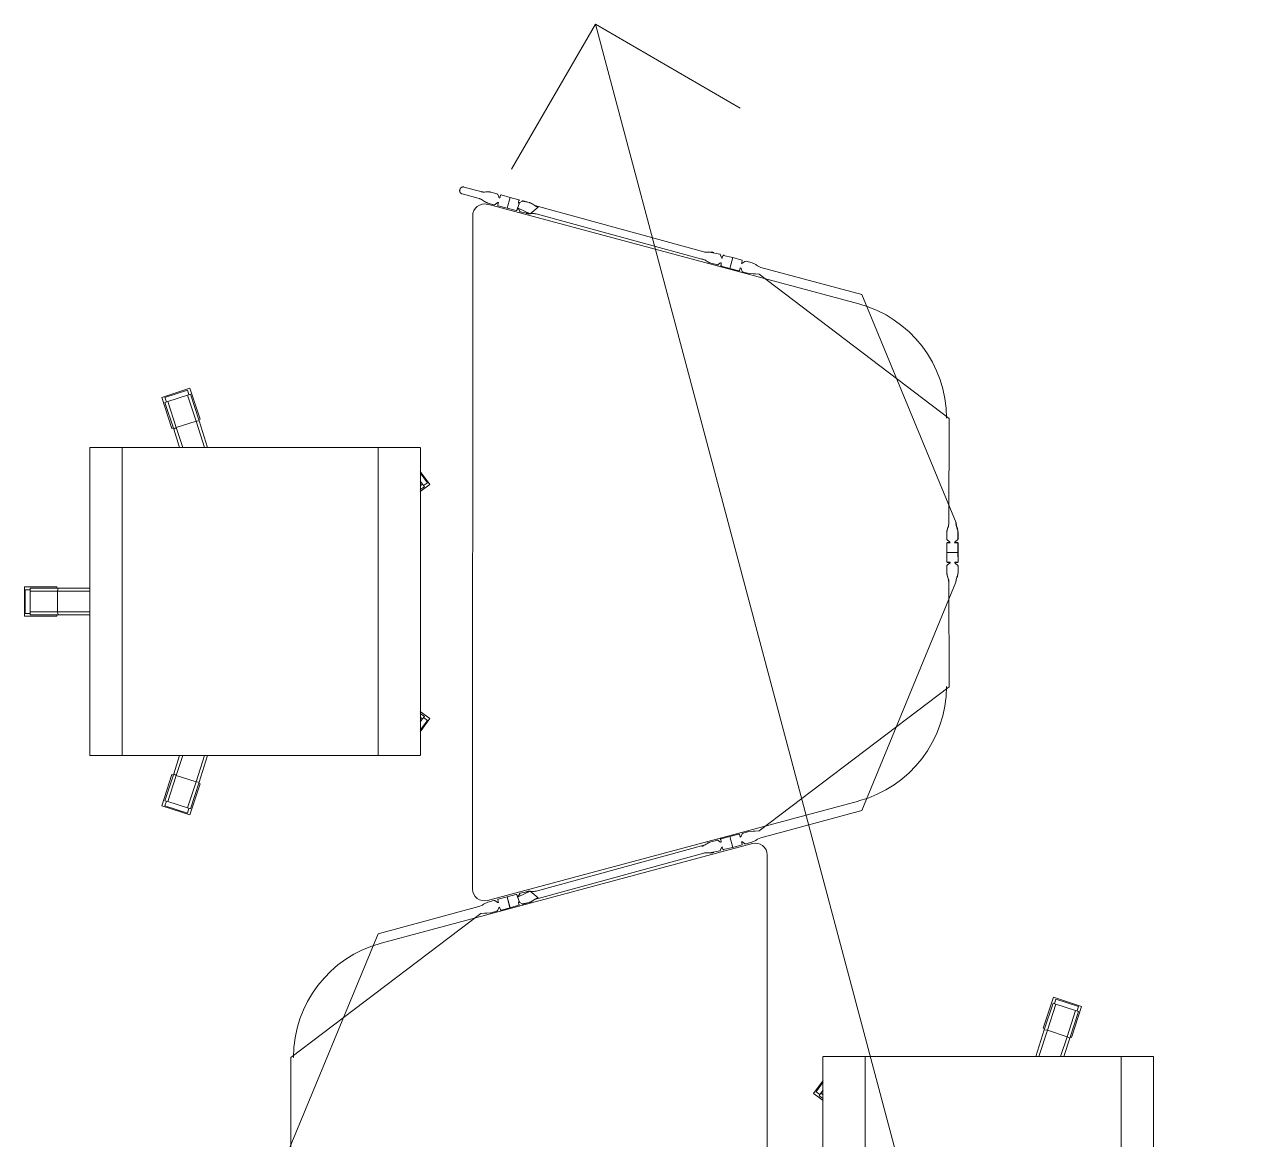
# Model space of a CAD drawing. Header units: millimetres. Extents: x 31960 to 73442, y -14102 to 21505.
# Drawn here: x 59851 to 61902, y -8579 to -6696 of the extents above; entities that cross this region are included whole.
import ezdxf

# ---------------------------------------------------------------- set-up
doc = ezdxf.new("R2010")
doc.units = ezdxf.units.MM
for name, color, linetype, lineweight in [('G-ANNO-TEXT', 231, 'Continuous', 9), ('G-IMPT', 8, 'Continuous', 9), ('I-FURN', 30, 'Continuous', 9)]:
    doc.layers.add(name, color=color, linetype=linetype, lineweight=lineweight)

# ---------------------------------------------------------------- blocks, each defined once
blk = doc.blocks.new('JX-57-Generic Chair-Task - Task without Arms-542702-Level 9 207 Kent St 1_100')
at = {"layer": 'I-FURN'}
for p, q in [((166, 389.3), (116, 389.3)), ((116, 334.3), (116, 389.3)), ((118.5, 379.7), (123.5, 379.7)), ((118.5, 379.7), (118.5, 332.1)), ((121, 379.9), (121, 387.8)), ((121, 387.8), (161, 387.8)), ((123.5, 379.7), (158.5, 379.7)), ((123.5, 333.2), (123.5, 379.7)), ((158.5, 379.7), (163.5, 379.7)), ((158.5, 379.7), (158.5, 333.2)), ((161, 387.8), (161, 379.9)), ((163.5, 379.7), (163.5, 332.1)), ((166, 389.3), (166, 334.3)), ((116, 334.3), (118.5, 334.3)), ((123.5, 333.2), (118.5, 332.1)), ((118.5, 332.1), (118.5, 278.9)), ((123.5, 278.9), (123.5, 333.2)), ((158.5, 333.2), (123.5, 333.2)), ((163.5, 332.1), (158.5, 333.2)), ((158.5, 333.2), (158.5, 278.9)), ((163.5, 334.3), (166, 334.3)), ((163.5, 332.1), (163.5, 278.9)), ((401, 278.9), (-119, 278.9)), ((-119, 271.7), (-119, 278.9)), ((-119, 224.1), (-119, 271.7)), ((401, 278.9), (401, 271.7)), ((401, 271.7), (401, 224.1)), ((-119, -182.8), (-119, 224.1)), ((401, 224.1), (-119, 224.1)), ((401, 224.1), (401, -182.8)), ((-203.6, 157.2), (-219, 109.6)), ((-216, 113.9), (-203.7, 152)), ((-207.5, 113.8), (-196.7, 147.1)), ((-203.7, 152), (-196.1, 149.5)), ((-203.6, 157.2), (-151.2, 140.2)), ((-196.7, 147.1), (-195.2, 151.8)), ((-196.7, 147.1), (-152.5, 132.7)), ((-195.2, 151.8), (-149.9, 137.1)), ((477.1, 151.8), (431.9, 137.1)), ((433.2, 140.2), (485.5, 157.2)), ((478.7, 147.1), (434.5, 132.7)), ((477.1, 151.8), (478.7, 147.1)), ((478.1, 149.5), (485.6, 152)), ((478.7, 147.1), (489.5, 113.8)), ((501, 109.6), (485.5, 157.2)), ((498, 113.9), (485.6, 152)), ((-152.5, 132.7), (-163.3, 99.4)), ((-149.9, 137.1), (-152.5, 132.7)), ((-152.5, 132.7), (-119, 121.8)), ((-152, 137.8), (-151.2, 140.2)), ((-149.9, 137.1), (-119, 127.1)), ((431.9, 137.1), (401, 127.1)), ((434.5, 132.7), (401, 121.8)), ((434.5, 132.7), (431.9, 137.1)), ((433.2, 140.2), (434, 137.8)), ((445.3, 99.4), (434.5, 132.7)), ((-166.7, 92.6), (-219, 109.6)), ((-208.4, 111.5), (-216, 113.9)), ((-209.1, 109), (-207.5, 113.8)), ((-209.1, 109), (-163.8, 94.3)), ((-207.5, 113.8), (-163.3, 99.4)), ((489.5, 113.8), (445.3, 99.4)), ((491, 109), (445.8, 94.3)), ((501, 109.6), (448.7, 92.6)), ((489.5, 113.8), (491, 109)), ((498, 113.9), (490.4, 111.5)), ((-166.7, 92.6), (-165.9, 95)), ((-163.3, 99.4), (-163.8, 94.3)), ((-163.8, 94.3), (-119, 79.8)), ((-163.3, 99.4), (-119, 85)), ((445.3, 99.4), (401, 85)), ((445.8, 94.3), (401, 79.8)), ((445.8, 94.3), (445.3, 99.4)), ((447.9, 95), (448.7, 92.6)), ((-119, -208), (-119, -182.8)), ((401, -182.8), (401, -208)), ((-119, -239.5), (-119, -208)), ((401, -208), (-119, -208)), ((401, -208), (401, -239.5)), ((-119, -279.3), (-119, -239.5)), ((401, -239.5), (401, -279.3)), ((-119, -279.4), (401, -279.4)), ((-78.7, -279.3), (-56.5, -295.4)), ((-59.7, -291.2), (-76.1, -279.3)), ((-56.9, -283.2), (-62.3, -279.2)), ((-55, -284.8), (-59.7, -291.2)), ((-54, -279.2), (-56.9, -283.2)), ((-52.9, -286.1), (-56.9, -283.2)), ((-44.8, -279.2), (-56.5, -295.4)), ((-52.9, -286.1), (-47.8, -279.2)), ((338.5, -295.4), (326.8, -279.3)), ((334.8, -286.1), (329.9, -279.3)), ((338.9, -283.2), (334.8, -286.1)), ((336.1, -279.3), (338.9, -283.2)), ((341.6, -291.2), (336.9, -284.8)), ((338.5, -295.4), (360.6, -279.3)), ((344.2, -279.3), (338.9, -283.2)), ((341.6, -291.2), (358.1, -279.3))]:
    blk.add_line(p, q, dxfattribs=at)
blk = doc.blocks.new('JX-57-Generic Chair-Task - Task without Arms-3760541-Level 9 207 Kent St 1_100')
at = {"layer": 'I-FURN'}
for p, q in [((-56.5, 295.4), (-78.7, 279.3)), ((-76.1, 279.3), (-59.7, 291.2)), ((-59.7, 291.2), (-55, 284.8)), ((-56.5, 295.4), (-44.8, 279.2)), ((326.8, 279.3), (338.5, 295.4)), ((336.9, 284.8), (341.6, 291.2)), ((360.6, 279.3), (338.5, 295.4)), ((358.1, 279.3), (341.6, 291.2)), ((401, 279.4), (-119, 279.4)), ((-119, 239.5), (-119, 279.3)), ((-62.3, 279.2), (-56.9, 283.2)), ((-56.9, 283.2), (-52.9, 286.1)), ((-56.9, 283.2), (-54, 279.2)), ((-47.8, 279.2), (-52.9, 286.1)), ((329.9, 279.3), (334.8, 286.1)), ((334.8, 286.1), (338.9, 283.2)), ((338.9, 283.2), (336.1, 279.3)), ((338.9, 283.2), (344.2, 279.3)), ((401, 279.3), (401, 239.5)), ((-119, 208), (-119, 239.5)), ((401, 239.5), (401, 208)), ((-119, 182.8), (-119, 208)), ((-119, 208), (401, 208)), ((401, 208), (401, 182.8)), ((-119, -224.1), (-119, 182.8)), ((401, 182.8), (401, -224.1)), ((-119, -79.8), (-163.8, -94.3)), ((401, -79.8), (445.8, -94.3)), ((-219, -109.6), (-166.7, -92.6)), ((-163.8, -94.3), (-209.1, -109)), ((-163.3, -99.4), (-207.5, -113.8)), ((-165.9, -95), (-166.7, -92.6)), ((-163.8, -94.3), (-163.3, -99.4)), ((-119, -85), (-163.3, -99.4)), ((-163.3, -99.4), (-152.5, -132.7)), ((401, -85), (445.3, -99.4)), ((434.5, -132.7), (445.3, -99.4)), ((445.3, -99.4), (445.8, -94.3)), ((445.3, -99.4), (489.5, -113.8)), ((445.8, -94.3), (491, -109)), ((448.7, -92.6), (447.9, -95)), ((448.7, -92.6), (501, -109.6)), ((-219, -109.6), (-203.6, -157.2)), ((-216, -113.9), (-208.4, -111.5)), ((-203.7, -152), (-216, -113.9)), ((-207.5, -113.8), (-209.1, -109)), ((-196.7, -147.1), (-207.5, -113.8)), ((-119, -121.8), (-152.5, -132.7)), ((401, -121.8), (434.5, -132.7)), ((489.5, -113.8), (478.7, -147.1)), ((485.5, -157.2), (501, -109.6)), ((485.6, -152), (498, -113.9)), ((491, -109), (489.5, -113.8)), ((490.4, -111.5), (498, -113.9)), ((-151.2, -140.2), (-203.6, -157.2)), ((-152.5, -132.7), (-196.7, -147.1)), ((-149.9, -137.1), (-195.2, -151.8)), ((-152.5, -132.7), (-149.9, -137.1)), ((-151.2, -140.2), (-152, -137.8)), ((-119, -127.1), (-149.9, -137.1)), ((401, -127.1), (431.9, -137.1)), ((431.9, -137.1), (434.5, -132.7)), ((431.9, -137.1), (477.1, -151.8)), ((434, -137.8), (433.2, -140.2)), ((485.5, -157.2), (433.2, -140.2)), ((434.5, -132.7), (478.7, -147.1)), ((-196.1, -149.5), (-203.7, -152)), ((-195.2, -151.8), (-196.7, -147.1)), ((478.7, -147.1), (477.1, -151.8)), ((485.6, -152), (478.1, -149.5)), ((-119, -271.7), (-119, -224.1)), ((-119, -224.1), (401, -224.1)), ((401, -224.1), (401, -271.7)), ((-119, -278.9), (-119, -271.7)), ((-119, -278.9), (401, -278.9)), ((118.5, -278.9), (118.5, -332.1)), ((123.5, -333.2), (123.5, -278.9)), ((158.5, -278.9), (158.5, -333.2)), ((163.5, -278.9), (163.5, -332.1)), ((401, -271.7), (401, -278.9)), ((118.5, -334.3), (116, -334.3)), ((116, -389.3), (116, -334.3)), ((118.5, -332.1), (123.5, -333.2)), ((118.5, -332.1), (118.5, -379.7)), ((123.5, -333.2), (158.5, -333.2)), ((123.5, -379.7), (123.5, -333.2)), ((158.5, -333.2), (163.5, -332.1)), ((158.5, -333.2), (158.5, -379.7)), ((163.5, -332.1), (163.5, -379.7)), ((166, -334.3), (163.5, -334.3)), ((166, -334.3), (166, -389.3)), ((116, -389.3), (166, -389.3)), ((123.5, -379.7), (118.5, -379.7)), ((121, -387.8), (121, -379.9)), ((161, -387.8), (121, -387.8)), ((158.5, -379.7), (123.5, -379.7)), ((163.5, -379.7), (158.5, -379.7)), ((161, -379.9), (161, -387.8))]:
    blk.add_line(p, q, dxfattribs=at)
blk = doc.blocks.new('Furniture 7 - workbay option 2_dwg_D2_WORKBAYS_WALL_ANGLE_105_DEGREES-1916701-Level 9 207 Kent St 1_100')
at = {"layer": 'I-FURN'}
for p, q in [((-0.0003788, 0.0004701), (-0.0003783, 0.0004713)), ((-0.0003705, 0.0004713), (-0.00037, 0.0004701))]:
    blk.add_line(p, q, dxfattribs=at)
at = {"layer": 'I-FURN', "flags": 128}
for points in [[(-0.0003839, 0.0004723), (-0.0003839, 0.0004879), (-0.0003649, 0.0004879), (-0.0003649, 0.0004723), (-0.0003659, 0.0004713), (-0.0003705, 0.0004713)], [(-0.0003783, 0.0004713), (-0.0003829, 0.0004713), (-0.0003839, 0.0004723)], [(-0.00037, 0.0004701), (-0.0003697, 0.0004699), (-0.0003691, 0.0004694), (-0.0003656, 0.0004665), (-0.0003649, 0.000465), (-0.0003649, 0.0004545), (-0.0003661, 0.0004476), (-0.0003667, 0.0004459), (-0.0003674, 0.0004441), (-0.0003684, 0.0004378), (-0.0003684, 0.0002615), (-0.0000468, 0.0000188), (-0.0000405, 0.0000181), (-0.0000385, 0.0000183), (-0.0000368, 0.0000184), (-0.0000298, 0.0000178), (-0.0000197, 0.0000151), (-0.0000184, 0.000014), (-0.0000166, 0.0000099), (-0.0000162, 0.0000091), (-0.0000161, 0.0000088), (-0.0000161, 0.0000088), (-0.000015, 0.0000081), (-0.000015, 0.0000081), (-0.0000138, 0.0000125), (-0.0000134, 0.0000131), (-0.0000126, 0.0000132), (0.0000025, 0.0000092), (-0.0000025, -0.0000092), (-0.0000175, -0.0000051), (-0.0000181, -0.0000047), (-0.0000182, -0.0000039), (-0.000017, 0.0000005), (-0.0000183, 0.0000004), (-0.0000186, 0.0000002), (-0.0000193, -0.0000003), (-0.0000229, -0.0000029), (-0.0000246, -0.0000032), (-0.0000348, -0.0000005), (-0.0000411, 0.0000024), (-0.0000425, 0.0000034), (-0.0000441, 0.0000046), (-0.0000499, 0.0000072), (-0.0002203, 0.0000528), (-0.0003804, 0.0004378), (-0.0003814, 0.0004441), (-0.0003821, 0.0004459), (-0.0003827, 0.0004476), (-0.0003839, 0.0004545), (-0.0003839, 0.000465), (-0.0003831, 0.0004665), (-0.0003797, 0.0004694), (-0.000379, 0.0004699), (-0.0003788, 0.0004701)]]:
    blk.add_lwpolyline(points, dxfattribs=at)
blk = doc.blocks.new('Furniture 7 - workbay option 2_dwg_D2_WORKBAYS_WALL_ANGLE_105_DEGREES-1916702-Level 9 207 Kent St 1_100')
at = {"layer": 'I-FURN'}
for p, q in [((-0.0003788, 0.0004701), (-0.0003783, 0.0004713)), ((-0.0003705, 0.0004713), (-0.00037, 0.0004701))]:
    blk.add_line(p, q, dxfattribs=at)
at = {"layer": 'I-FURN', "flags": 128}
for points in [[(-0.0003839, 0.0004723), (-0.0003839, 0.0004879), (-0.0003649, 0.0004879), (-0.0003649, 0.0004723), (-0.0003659, 0.0004713), (-0.0003705, 0.0004713)], [(-0.0003783, 0.0004713), (-0.0003829, 0.0004713), (-0.0003839, 0.0004723)], [(-0.00037, 0.0004701), (-0.0003697, 0.0004699), (-0.0003691, 0.0004694), (-0.0003656, 0.0004665), (-0.0003649, 0.000465), (-0.0003649, 0.0004545), (-0.0003661, 0.0004476), (-0.0003667, 0.0004459), (-0.0003674, 0.0004441), (-0.0003684, 0.0004378), (-0.0003684, 0.0002615), (-0.0000468, 0.0000188), (-0.0000405, 0.0000181), (-0.0000385, 0.0000183), (-0.0000368, 0.0000184), (-0.0000298, 0.0000178), (-0.0000197, 0.0000151), (-0.0000184, 0.000014), (-0.0000166, 0.0000099), (-0.0000162, 0.0000091), (-0.0000161, 0.0000088), (-0.0000161, 0.0000088), (-0.000015, 0.0000081), (-0.000015, 0.0000081), (-0.0000138, 0.0000125), (-0.0000134, 0.0000131), (-0.0000126, 0.0000132), (0.0000025, 0.0000092), (-0.0000025, -0.0000092), (-0.0000175, -0.0000051), (-0.0000181, -0.0000047), (-0.0000182, -0.0000039), (-0.000017, 0.0000005), (-0.0000183, 0.0000004), (-0.0000186, 0.0000002), (-0.0000193, -0.0000003), (-0.0000229, -0.0000029), (-0.0000246, -0.0000032), (-0.0000348, -0.0000005), (-0.0000411, 0.0000024), (-0.0000425, 0.0000034), (-0.0000441, 0.0000046), (-0.0000499, 0.0000072), (-0.0002203, 0.0000528), (-0.0003804, 0.0004378), (-0.0003814, 0.0004441), (-0.0003821, 0.0004459), (-0.0003827, 0.0004476), (-0.0003839, 0.0004545), (-0.0003839, 0.000465), (-0.0003831, 0.0004665), (-0.0003797, 0.0004694), (-0.000379, 0.0004699), (-0.0003788, 0.0004701)]]:
    blk.add_lwpolyline(points, dxfattribs=at)
blk = doc.blocks.new('Furniture 7 - workbay option 2_dwg_39 cm gerades element-1916700-Level 9 207 Kent St 1_100')
at = {"layer": 'I-FURN', "flags": 128}
for points in [[(0.0134, -0.0124), (-0.0019, -0.0093), (0.0019, 0.0093), (0.0172, 0.0062), (0.017, 0.0005), (0.0186, 0.001), (0.0192, 0.0015), (0.0227, 0.0044), (0.0346, 0.0027), (0.0426, -0.0008), (0.0443, -0.0018), (0.3342, -0.0614), (0.3425, -0.0614), (0.3442, -0.0611), (0.3615, -0.0634), (0.3649, -0.0684), (0.3653, -0.0691), (0.3655, -0.0694), (0.3675, -0.0656), (0.3839, -0.0679), (0.3802, -0.0865), (0.3649, -0.0834), (0.365, -0.0778), (0.3635, -0.0782), (0.3628, -0.0787), (0.3594, -0.0816), (0.3474, -0.0799), (0.3394, -0.0764), (0.3378, -0.0754), (0.0479, -0.0158), (0.0396, -0.0158), (0.0378, -0.0161), (0.0206, -0.0138), (0.0171, -0.0089), (0.0167, -0.0081), (0.0166, -0.0078), (0.0146, -0.0116), (0.0186, 0.001), (0.0192, 0.0015), (0.0227, 0.0044), (0.0227, 0.0044), (0.0227, 0.0044), (0.0228, 0.0044), (0.0228, 0.0044), (0.0228, 0.0045), (0.0228, 0.0045), (0.0228, 0.0045), (0.0229, 0.0045), (0.0229, 0.0045), (0.0229, 0.0045), (0.0229, 0.0045), (0.023, 0.0046), (0.023, 0.0046), (0.023, 0.0046), (0.023, 0.0046), (0.0231, 0.0046), (0.0231, 0.0046), (0.0231, 0.0046), (0.0231, 0.0046), (0.0232, 0.0047), (0.0232, 0.0047), (0.0232, 0.0047), (0.0232, 0.0047), (0.0233, 0.0047), (0.0233, 0.0047), (0.0233, 0.0047), (0.0233, 0.0047), (0.0234, 0.0047), (0.0234, 0.0047), (0.0234, 0.0047), (0.0235, 0.0047), (0.0235, 0.0048), (0.0235, 0.0048), (0.0235, 0.0048), (0.0236, 0.0048), (0.0236, 0.0048), (0.0236, 0.0048), (0.0236, 0.0048), (0.0237, 0.0048), (0.0237, 0.0048), (0.0237, 0.0048), (0.0238, 0.0048), (0.0238, 0.0048), (0.0238, 0.0048), (0.0238, 0.0048), (0.0239, 0.0048), (0.0239, 0.0048), (0.0239, 0.0048), (0.0239, 0.0048), (0.024, 0.0048), (0.024, 0.0048), (0.024, 0.0048), (0.0241, 0.0048), (0.0241, 0.0048), (0.0241, 0.0048), (0.0241, 0.0048), (0.0242, 0.0048), (0.0242, 0.0048), (0.0242, 0.0048), (0.0243, 0.0048), (0.0243, 0.0048), (0.0243, 0.0048), (0.0243, 0.0048), (0.0347, 0.0027), (0.0349, 0.0026), (0.035, 0.0026), (0.0351, 0.0026), (0.0352, 0.0026), (0.0353, 0.0025), (0.0354, 0.0025), (0.0355, 0.0025), (0.0356, 0.0025), (0.0357, 0.0024), (0.0358, 0.0024), (0.0359, 0.0024), (0.036, 0.0024), (0.0361, 0.0023), (0.0362, 0.0023), (0.0363, 0.0023), (0.0364, 0.0022), (0.0365, 0.0022), (0.0366, 0.0022), (0.0367, 0.0021), (0.0369, 0.0021), (0.037, 0.0021), (0.0371, 0.002), (0.0372, 0.002), (0.0373, 0.002), (0.0374, 0.0019), (0.0375, 0.0019), (0.0376, 0.0019), (0.0377, 0.0018), (0.0378, 0.0018), (0.0379, 0.0017), (0.038, 0.0017), (0.0381, 0.0017), (0.0382, 0.0016), (0.0383, 0.0016), (0.0384, 0.0015), (0.0385, 0.0015), (0.0386, 0.0015), (0.0387, 0.0014), (0.0388, 0.0014), (0.0389, 0.0013), (0.039, 0.0013), (0.0391, 0.0012), (0.0392, 0.0012), (0.0393, 0.0011), (0.0394, 0.0011), (0.0395, 0.001), (0.0396, 0.001), (0.0397, 0.0009), (0.0398, 0.0009), (0.0399, 0.0008), (0.04, 0.0008), (0.0401, 0.0007), (0.0402, 0.0007), (0.0403, 0.0006), (0.0403, 0.0006), (0.0404, 0.0005), (0.0405, 0.0005), (0.0406, 0.0004), (0.0407, 0.0004), (0.0408, 0.0003), (0.0409, 0.0003), (0.041, 0.0002), (0.0411, 0.0002), (0.0426, -0.0008), (0.0443, -0.0018), (0.0444, -0.0018), (0.0445, -0.0019), (0.0446, -0.0019), (0.0447, -0.002), (0.0447, -0.002), (0.0448, -0.0021), (0.0449, -0.0021), (0.045, -0.0022), (0.0451, -0.0022), (0.0452, -0.0023), (0.0453, -0.0023), (0.0454, -0.0024), (0.0455, -0.0024), (0.0455, -0.0024), (0.0456, -0.0025), (0.0457, -0.0025), (0.0458, -0.0026), (0.0459, -0.0026), (0.046, -0.0027), (0.0461, -0.0027), (0.0462, -0.0027), (0.0464, -0.0028), (0.0465, -0.0029), (0.0465, -0.0029), (0.0466, -0.0029), (0.0467, -0.003), (0.0468, -0.003), (0.0469, -0.003), (0.047, -0.0031), (0.0471, -0.0031), (0.0472, -0.0032), (0.0473, -0.0032), (0.0474, -0.0032), (0.0475, -0.0033), (0.0476, -0.0033), (0.0477, -0.0033), (0.0478, -0.0034), (0.0478, -0.0034), (0.0479, -0.0034), (0.048, -0.0035), (0.0481, -0.0035), (0.0482, -0.0035), (0.0483, -0.0035), (0.0484, -0.0036), (0.0485, -0.0036), (0.0486, -0.0036), (0.0487, -0.0037), (0.0488, -0.0037), (0.0489, -0.0037), (0.049, -0.0037), (0.0491, -0.0038), (0.0492, -0.0038), (0.0493, -0.0038), (0.0494, -0.0038), (0.0495, -0.0039), (0.0496, -0.0039), (0.0497, -0.0039), (0.0498, -0.0039), (0.0499, -0.004), (0.05, -0.004), (0.0501, -0.004), (0.0502, -0.004), (0.0502, -0.004), (0.0378, -0.0161), (0.0167, -0.0081), (0.0166, -0.0078)], [(0.3405, -0.0617), (0.3425, -0.0614), (0.3442, -0.0611), (0.3615, -0.0634), (0.3649, -0.0684), (0.3653, -0.0691), (0.3655, -0.0694), (0.3675, -0.0656), (0.3839, -0.0679), (0.3802, -0.0865), (0.3649, -0.0834), (0.365, -0.0778), (0.3635, -0.0782), (0.3628, -0.0787), (0.3594, -0.0816), (0.3474, -0.0799), (0.3394, -0.0764), (0.3378, -0.0754)]]:
    blk.add_lwpolyline(points, dxfattribs=at)
at = {"layer": 'I-FURN'}
for centre, radius, start, end in [((0.0173, 0.0025), 0.00202, 261.5023, 299.1673), ((0.017, 0.0052), 0.000999, 348.5742, 78.5742), ((0.0239, 0.0028), 0.00201, 78.6593, 129.4891), ((0.0136, -0.0114), 0.000999, 258.5742, 348.5742), ((0.015, -0.0091), 0.00202, 38.1073, 75.6461), ((0.021, -0.0119), 0.00201, 207.6593, 258.4891), ((0.0348, 0.0037), 0.02, 258.5742, 278.5742), ((0.0439, -0.0355), 0.0201, 78.7133, 96.8618), ((0.3381, -0.0417), 0.0201, 258.7133, 276.8618), ((0.3472, -0.0809), 0.02, 78.5742, 98.5742), ((0.3278, -0.0929), 0.0201, 60.2866, 78.4351), ((0.3514, -0.0603), 0.02, 238.5742, 258.5742), ((0.3581, -0.08), 0.00201, 258.6593, 309.4891), ((0.3611, -0.0653), 0.00201, 27.6593, 78.4891), ((0.3647, -0.0798), 0.00202, 81.5023, 119.1673), ((0.3671, -0.0681), 0.00202, 218.1073, 255.6461), ((0.3685, -0.0658), 0.000999, 78.5742, 168.5742), ((0.3651, -0.0825), 0.000999, 168.5742, 258.5742)]:
    blk.add_arc(centre, radius, start, end, dxfattribs=at)
blk = doc.blocks.new('Furniture 7 - workbay option 2_dwg_39 cm gerades element-1916699-Level 9 207 Kent St 1_100')
at = {"layer": 'I-FURN', "flags": 128}
for points in [[(0.0134, -0.0124), (-0.0019, -0.0093), (0.0019, 0.0093), (0.0172, 0.0062), (0.017, 0.0005), (0.0186, 0.001), (0.0192, 0.0015), (0.0227, 0.0044), (0.0346, 0.0027), (0.0426, -0.0008), (0.0443, -0.0018), (0.3342, -0.0614), (0.3425, -0.0614), (0.3442, -0.0611), (0.3615, -0.0634), (0.3649, -0.0684), (0.3653, -0.0691), (0.3655, -0.0694), (0.3675, -0.0656), (0.3839, -0.0679), (0.3802, -0.0865), (0.3649, -0.0834), (0.365, -0.0778), (0.3635, -0.0782), (0.3628, -0.0787), (0.3594, -0.0816), (0.3474, -0.0799), (0.3394, -0.0764), (0.3378, -0.0754), (0.0479, -0.0158), (0.0396, -0.0158), (0.0378, -0.0161), (0.0206, -0.0138), (0.0171, -0.0089), (0.0167, -0.0081), (0.0166, -0.0078), (0.0146, -0.0116), (0.0186, 0.001), (0.0192, 0.0015), (0.0227, 0.0044), (0.0227, 0.0044), (0.0227, 0.0044), (0.0228, 0.0044), (0.0228, 0.0044), (0.0228, 0.0045), (0.0228, 0.0045), (0.0228, 0.0045), (0.0229, 0.0045), (0.0229, 0.0045), (0.0229, 0.0045), (0.0229, 0.0045), (0.023, 0.0046), (0.023, 0.0046), (0.023, 0.0046), (0.023, 0.0046), (0.0231, 0.0046), (0.0231, 0.0046), (0.0231, 0.0046), (0.0231, 0.0046), (0.0232, 0.0047), (0.0232, 0.0047), (0.0232, 0.0047), (0.0232, 0.0047), (0.0233, 0.0047), (0.0233, 0.0047), (0.0233, 0.0047), (0.0233, 0.0047), (0.0234, 0.0047), (0.0234, 0.0047), (0.0234, 0.0047), (0.0235, 0.0047), (0.0235, 0.0048), (0.0235, 0.0048), (0.0235, 0.0048), (0.0236, 0.0048), (0.0236, 0.0048), (0.0236, 0.0048), (0.0236, 0.0048), (0.0237, 0.0048), (0.0237, 0.0048), (0.0237, 0.0048), (0.0238, 0.0048), (0.0238, 0.0048), (0.0238, 0.0048), (0.0238, 0.0048), (0.0239, 0.0048), (0.0239, 0.0048), (0.0239, 0.0048), (0.0239, 0.0048), (0.024, 0.0048), (0.024, 0.0048), (0.024, 0.0048), (0.0241, 0.0048), (0.0241, 0.0048), (0.0241, 0.0048), (0.0241, 0.0048), (0.0242, 0.0048), (0.0242, 0.0048), (0.0242, 0.0048), (0.0243, 0.0048), (0.0243, 0.0048), (0.0243, 0.0048), (0.0243, 0.0048), (0.0347, 0.0027), (0.0349, 0.0026), (0.035, 0.0026), (0.0351, 0.0026), (0.0352, 0.0026), (0.0353, 0.0025), (0.0354, 0.0025), (0.0355, 0.0025), (0.0356, 0.0025), (0.0357, 0.0024), (0.0358, 0.0024), (0.0359, 0.0024), (0.036, 0.0024), (0.0361, 0.0023), (0.0362, 0.0023), (0.0363, 0.0023), (0.0364, 0.0022), (0.0365, 0.0022), (0.0366, 0.0022), (0.0367, 0.0021), (0.0369, 0.0021), (0.037, 0.0021), (0.0371, 0.002), (0.0372, 0.002), (0.0373, 0.002), (0.0374, 0.0019), (0.0375, 0.0019), (0.0376, 0.0019), (0.0377, 0.0018), (0.0378, 0.0018), (0.0379, 0.0017), (0.038, 0.0017), (0.0381, 0.0017), (0.0382, 0.0016), (0.0383, 0.0016), (0.0384, 0.0015), (0.0385, 0.0015), (0.0386, 0.0015), (0.0387, 0.0014), (0.0388, 0.0014), (0.0389, 0.0013), (0.039, 0.0013), (0.0391, 0.0012), (0.0392, 0.0012), (0.0393, 0.0011), (0.0394, 0.0011), (0.0395, 0.001), (0.0396, 0.001), (0.0397, 0.0009), (0.0398, 0.0009), (0.0399, 0.0008), (0.04, 0.0008), (0.0401, 0.0007), (0.0402, 0.0007), (0.0403, 0.0006), (0.0403, 0.0006), (0.0404, 0.0005), (0.0405, 0.0005), (0.0406, 0.0004), (0.0407, 0.0004), (0.0408, 0.0003), (0.0409, 0.0003), (0.041, 0.0002), (0.0411, 0.0002), (0.0426, -0.0008), (0.0443, -0.0018), (0.0444, -0.0018), (0.0445, -0.0019), (0.0446, -0.0019), (0.0447, -0.002), (0.0447, -0.002), (0.0448, -0.0021), (0.0449, -0.0021), (0.045, -0.0022), (0.0451, -0.0022), (0.0452, -0.0023), (0.0453, -0.0023), (0.0454, -0.0024), (0.0455, -0.0024), (0.0455, -0.0024), (0.0456, -0.0025), (0.0457, -0.0025), (0.0458, -0.0026), (0.0459, -0.0026), (0.046, -0.0027), (0.0461, -0.0027), (0.0462, -0.0027), (0.0464, -0.0028), (0.0465, -0.0029), (0.0465, -0.0029), (0.0466, -0.0029), (0.0467, -0.003), (0.0468, -0.003), (0.0469, -0.003), (0.047, -0.0031), (0.0471, -0.0031), (0.0472, -0.0032), (0.0473, -0.0032), (0.0474, -0.0032), (0.0475, -0.0033), (0.0476, -0.0033), (0.0477, -0.0033), (0.0478, -0.0034), (0.0478, -0.0034), (0.0479, -0.0034), (0.048, -0.0035), (0.0481, -0.0035), (0.0482, -0.0035), (0.0483, -0.0035), (0.0484, -0.0036), (0.0485, -0.0036), (0.0486, -0.0036), (0.0487, -0.0037), (0.0488, -0.0037), (0.0489, -0.0037), (0.049, -0.0037), (0.0491, -0.0038), (0.0492, -0.0038), (0.0493, -0.0038), (0.0494, -0.0038), (0.0495, -0.0039), (0.0496, -0.0039), (0.0497, -0.0039), (0.0498, -0.0039), (0.0499, -0.004), (0.05, -0.004), (0.0501, -0.004), (0.0502, -0.004), (0.0502, -0.004), (0.0378, -0.0161), (0.0167, -0.0081), (0.0166, -0.0078)], [(0.3405, -0.0617), (0.3425, -0.0614), (0.3442, -0.0611), (0.3615, -0.0634), (0.3649, -0.0684), (0.3653, -0.0691), (0.3655, -0.0694), (0.3675, -0.0656), (0.3839, -0.0679), (0.3802, -0.0865), (0.3649, -0.0834), (0.365, -0.0778), (0.3635, -0.0782), (0.3628, -0.0787), (0.3594, -0.0816), (0.3474, -0.0799), (0.3394, -0.0764), (0.3378, -0.0754)]]:
    blk.add_lwpolyline(points, dxfattribs=at)
at = {"layer": 'I-FURN'}
for centre, radius, start, end in [((0.0173, 0.0025), 0.00202, 261.5023, 299.1673), ((0.017, 0.0052), 0.000999, 348.5742, 78.5742), ((0.0239, 0.0028), 0.00201, 78.6593, 129.4891), ((0.0136, -0.0114), 0.000999, 258.5742, 348.5742), ((0.015, -0.0091), 0.00202, 38.1073, 75.6461), ((0.021, -0.0119), 0.00201, 207.6593, 258.4891), ((0.0348, 0.0037), 0.02, 258.5742, 278.5742), ((0.0439, -0.0355), 0.0201, 78.7133, 96.8618), ((0.3381, -0.0417), 0.0201, 258.7133, 276.8618), ((0.3472, -0.0809), 0.02, 78.5742, 98.5742), ((0.3278, -0.0929), 0.0201, 60.2866, 78.4351), ((0.3514, -0.0603), 0.02, 238.5742, 258.5742), ((0.3581, -0.08), 0.00201, 258.6593, 309.4891), ((0.3611, -0.0653), 0.00201, 27.6593, 78.4891), ((0.3647, -0.0798), 0.00202, 81.5023, 119.1673), ((0.3671, -0.0681), 0.00202, 218.1073, 255.6461), ((0.3685, -0.0658), 0.000999, 78.5742, 168.5742), ((0.3651, -0.0825), 0.000999, 168.5742, 258.5742)]:
    blk.add_arc(centre, radius, start, end, dxfattribs=at)
blk = doc.blocks.new('Furniture 7 - workbay option 2_dwg-1916698-Level 9 207 Kent St 1_100')
at = {"layer": 'G-IMPT', "lineweight": 18}
for p, q in [((38683.6, -669.5), (38851.5, -1296.1)), ((39911, -823.9), (38774.7, -823.8)), ((39762.5, -1475.7), (39930.4, -849.1)), ((38833.3, -1321.3), (37696.1, -1321.3)), ((39309.4, -1624.4), (39319.9, -1624.4)), ((39326.2, -1630), (39326.2, -1625.4)), ((39326.2, -1642.4), (39326.2, -1637.8))]:
    blk.add_line(p, q, dxfattribs=at)
at = {"layer": 'G-IMPT', "lineweight": 18, "flags": 128}
for points in [[(38755.4, -849), (38806.1, -1038.1), (38923.3, -1475.6)], [(39324.3, -1639.2), (39324.8, -1638.5), (39325, -1638.3), (39324.8, -1638.5), (39324.3, -1639.2), (39321.5, -1642.7), (39321.4, -1642.7), (39321.4, -1642.7), (39321.4, -1642.7), (39321.4, -1642.7), (39321.4, -1642.8), (39321.4, -1642.8), (39321.3, -1642.8), (39321.3, -1642.8), (39321.3, -1642.8), (39321.3, -1642.9), (39321.3, -1642.9), (39321.2, -1642.9), (39321.2, -1642.9), (39321.2, -1642.9), (39321.2, -1642.9), (39321.2, -1643), (39321.1, -1643), (39321.1, -1643), (39321.1, -1643), (39321.1, -1643), (39321, -1643), (39321, -1643.1), (39321, -1643.1), (39321, -1643.1), (39320.9, -1643.1), (39320.9, -1643.1), (39320.9, -1643.1), (39320.9, -1643.1), (39320.8, -1643.2), (39320.8, -1643.2), (39320.8, -1643.2), (39320.8, -1643.2), (39320.7, -1643.2), (39320.7, -1643.2), (39320.7, -1643.2), (39320.7, -1643.2), (39320.6, -1643.3), (39320.6, -1643.3), (39320.6, -1643.3), (39320.6, -1643.3), (39320.5, -1643.3), (39320.5, -1643.3), (39320.5, -1643.3), (39320.5, -1643.3), (39320.4, -1643.3), (39320.4, -1643.3), (39320.4, -1643.3), (39320.4, -1643.3), (39320.3, -1643.3), (39320.3, -1643.4), (39320.3, -1643.4), (39320.2, -1643.4), (39320.2, -1643.4), (39320.2, -1643.4), (39320.2, -1643.4), (39320.1, -1643.4), (39320.1, -1643.4), (39320.1, -1643.4), (39320.1, -1643.4), (39320, -1643.4), (39320, -1643.4), (39320, -1643.4), (39319.9, -1643.4), (39319.9, -1643.4), (39309.4, -1643.4), (39309.3, -1643.4), (39309.2, -1643.4), (39309.1, -1643.4), (39309, -1643.4), (39308.9, -1643.4), (39308.7, -1643.4), (39308.6, -1643.4), (39308.5, -1643.4), (39308.4, -1643.4), (39308.3, -1643.4), (39308.2, -1643.4), (39308.1, -1643.4), (39308, -1643.3), (39307.9, -1643.3), (39307.8, -1643.3), (39307.7, -1643.3), (39307.5, -1643.3), (39307.4, -1643.3), (39307.3, -1643.3), (39307.2, -1643.3), (39307.1, -1643.3), (39307, -1643.2), (39306.9, -1643.2), (39306.8, -1643.2), (39306.7, -1643.2), (39306.6, -1643.2), (39306.5, -1643.2), (39306.4, -1643.2), (39306.3, -1643.1), (39306.1, -1643.1), (39306, -1643.1), (39305.9, -1643.1), (39305.8, -1643.1), (39305.7, -1643.1), (39305.6, -1643), (39305.5, -1643), (39305.4, -1643), (39305.3, -1643), (39305.2, -1642.9), (39305.1, -1642.9), (39305, -1642.9), (39304.9, -1642.9), (39304.8, -1642.8), (39304.6, -1642.8), (39304.5, -1642.8), (39304.4, -1642.8), (39304.3, -1642.7), (39304.2, -1642.7), (39304.1, -1642.7), (39304, -1642.7), (39303.9, -1642.6), (39303.8, -1642.6), (39303.7, -1642.6), (39303.6, -1642.5), (39303.5, -1642.5), (39303.4, -1642.5), (39303.3, -1642.4), (39303.2, -1642.4), (39303.1, -1642.4), (39303, -1642.3), (39302.9, -1642.3), (39302.8, -1642.3), (39302.7, -1642.2), (39302.6, -1642.2), (39300.9, -1641.6), (39299, -1640.9), (39298.9, -1640.9), (39298.8, -1640.8), (39298.7, -1640.8), (39298.7, -1640.8), (39298.6, -1640.8), (39298.5, -1640.7), (39298.4, -1640.7), (39298.3, -1640.7), (39298.2, -1640.6), (39298.1, -1640.6), (39298, -1640.6), (39297.9, -1640.6), (39297.8, -1640.5), (39297.7, -1640.5), (39297.6, -1640.5), (39297.5, -1640.5), (39297.4, -1640.4), (39297.3, -1640.4), (39297.2, -1640.4), (39297.1, -1640.4), (39297, -1640.4), (39296.8, -1640.3), (39296.7, -1640.3), (39296.6, -1640.3), (39296.5, -1640.3), (39296.4, -1640.2), (39296.3, -1640.2), (39296.2, -1640.2), (39296.1, -1640.2), (39296, -1640.2), (39295.9, -1640.2), (39295.8, -1640.1), (39295.7, -1640.1), (39295.6, -1640.1), (39295.5, -1640.1), (39295.4, -1640.1), (39295.3, -1640.1), (39295.2, -1640.1), (39295.2, -1640), (39295.1, -1640), (39295, -1640), (39294.9, -1640), (39294.8, -1640), (39294.7, -1640), (39294.6, -1640), (39294.5, -1640), (39294.4, -1640), (39294.3, -1640), (39294.2, -1639.9), (39294.1, -1639.9), (39294, -1639.9), (39293.9, -1639.9), (39293.8, -1639.9), (39293.7, -1639.9), (39293.6, -1639.9), (39293.5, -1639.9), (39293.4, -1639.9), (39293.3, -1639.9), (39293.2, -1639.9), (39293.1, -1639.9), (39293, -1639.9), (39292.9, -1639.9), (39292.8, -1639.9)], [(39299, -1626.9), (39300.9, -1626.2), (39302.6, -1625.6), (39300.9, -1626.2)], [(39324.3, -1628.6), (39324.8, -1629.3), (39325, -1629.5), (39324.8, -1629.3), (39324.3, -1628.6), (39321.5, -1625.1)], [(39327.2, -1624.4), (39342.8, -1624.4), (39342.8, -1643.4), (39327.2, -1643.4)], [(39302.6, -1642.2), (39300.9, -1641.6), (39299, -1640.9)]]:
    blk.add_lwpolyline(points, dxfattribs=at)
for points in [[(39358.2, -1624.3), (39342.6, -1624.3), (39342.6, -1643.3), (39358.2, -1643.3), (39342.6, -1643.3), (39342.6, -1624.3)], [(39359.2, -1629.9), (39359.2, -1625.3)], [(39359.2, -1642.3), (39359.2, -1637.7)], [(39363.9, -1625.1), (39361.1, -1628.5), (39360.6, -1629.2), (39360.4, -1629.4), (39360.6, -1629.2), (39361.1, -1628.5)], [(39360.4, -1638.2), (39360.6, -1638.5), (39361.1, -1639.1), (39363.9, -1642.6), (39361.1, -1639.1), (39360.6, -1638.5)], [(39376, -1624.3), (39365.5, -1624.3)], [(39386.4, -1626.8), (39384.5, -1626.1), (39382.8, -1625.5), (39384.5, -1626.1)], [(39365.5, -1643.3), (39376, -1643.3)], [(39382.8, -1642.1), (39384.5, -1641.5), (39386.4, -1640.8), (39384.5, -1641.5)]]:
    blk.add_lwpolyline(points, close=True, dxfattribs=at)
at = {"layer": 'G-IMPT', "lineweight": 18}
for centre, radius, start, end in [((38490.4, -721.3), 200, 15, 90), ((38774.7, -843.8), 20, 90, 195), ((39911, -843.9), 20, 345, 90), ((38832.2, -1301.3), 20, 270, 15), ((39116.5, -1423.8), 200, 195, 270), ((39569.3, -1423.9), 200, 270, 345), ((39292.7, -1607.8), 20.1, 270.1391, 288.2876), ((39309.4, -1644.4), 20, 90, 110), ((39319.9, -1626.4), 2.01, 39.0851, 89.9149), ((39326.3, -1628), 2.02, 229.5331, 267.0719), ((39326.3, -1639.8), 2.02, 92.9281, 130.5931), ((39327.2, -1625.4), 0.999, 90, 180), ((39358.2, -1625.3), 0.999, 0, 90), ((39359.1, -1627.9), 2.02, 272.9281, 310.5931), ((39359.1, -1639.7), 2.02, 49.5331, 87.0719), ((39365.5, -1626.3), 2.01, 90.0851, 140.9149), ((39376, -1644.3), 20, 70, 90), ((39392.7, -1607.7), 20.1, 251.7124, 269.8609), ((39392.7, -1659.9), 20.1, 90.1391, 108.2876), ((39319.9, -1641.4), 2.01, 270.0851, 320.9149), ((39327.2, -1642.4), 0.999, 180, 270), ((39358.2, -1642.3), 0.999, 270, 0), ((39365.5, -1641.3), 2.01, 219.0851, 269.9149), ((39376, -1623.3), 20, 270, 290)]:
    blk.add_arc(centre, radius, start, end, dxfattribs=at)
at = {"layer": 'I-FURN', "flags": 128}
blk.add_lwpolyline([(39955.7, -802.4), (39954.7, -802.1), (39954.6, -802.1), (39954.5, -802.1), (39954.3, -802), (39954.2, -802), (39954.1, -802), (39953.9, -802), (39953.8, -801.9), (39953.7, -801.9), (39953.5, -801.9), (39953.4, -801.9), (39953.3, -801.9), (39953.1, -801.9), (39953, -801.9), (39952.9, -801.9), (39952.7, -802), (39952.6, -802), (39952.5, -802), (39952.3, -802), (39952.2, -802), (39952.1, -802.1), (39951.9, -802.1), (39951.8, -802.1), (39951.7, -802.2), (39951.6, -802.2), (39951.4, -802.3), (39951.3, -802.3), (39951.2, -802.4), (39951, -802.4), (39950.9, -802.5), (39950.8, -802.5), (39950.7, -802.6), (39950.6, -802.7), (39950.5, -802.7), (39950.3, -802.8), (39950.2, -802.9), (39950.1, -802.9), (39950, -803), (39949.9, -803.1), (39949.8, -803.2), (39949.7, -803.3), (39949.6, -803.4), (39949.5, -803.5), (39949.4, -803.6), (39949.3, -803.7), (39949.2, -803.8), (39949.1, -803.9), (39949, -804), (39949, -804.1), (39948.9, -804.2), (39948.8, -804.3), (39948.7, -804.4), (39948.6, -804.5), (39948.6, -804.6), (39948.5, -804.7), (39948.4, -804.9), (39948.4, -805), (39948.3, -805.1), (39948.3, -805.2), (39948.2, -805.4), (39948.2, -805.5), (39948.1, -805.6), (39948.1, -805.7), (39948, -805.9), (39948, -806), (39940.3, -834.6), (39940.2, -834.7), (39940.2, -834.8), (39940.2, -834.9), (39940.2, -835), (39940.1, -835.1), (39940.1, -835.2), (39940.1, -835.3), (39940, -835.4), (39940, -835.4), (39940, -835.5), (39940, -835.6), (39939.9, -835.7), (39939.9, -835.8), (39939.9, -835.9), (39939.8, -836), (39939.8, -836.1), (39939.8, -836.2), (39939.7, -836.3), (39939.7, -836.4), (39939.7, -836.5), (39939.6, -836.6), (39939.6, -836.7), (39939.5, -836.8), (39939.5, -836.9), (39939.5, -836.9), (39939.4, -837), (39939.4, -837.1), (39939.4, -837.2), (39939.3, -837.3), (39939.3, -837.4), (39939.2, -837.5), (39939.2, -837.6), (39939.1, -837.7), (39939.1, -837.8), (39939.1, -837.9), (39939, -837.9), (39939, -838), (39938.9, -838.1), (39938.9, -838.2), (39938.8, -838.3), (39938.8, -838.4), (39938.8, -838.5), (39938.7, -838.6), (39938.7, -838.7), (39938.6, -838.7), (39938.6, -838.8), (39938.5, -838.9), (39938.5, -839), (39938.4, -839.1), (39938.4, -839.2), (39938.3, -839.3), (39938.3, -839.4), (39938.2, -839.4), (39938.2, -839.5), (39938.1, -839.6), (39938.1, -839.7), (39938, -839.8), (39938, -839.9), (39937.9, -840), (39937.9, -840), (39937.8, -840.1), (39937.8, -840.2), (39937.7, -840.3), (39937.7, -840.4), (39936.5, -842), (39935.5, -843.4), (39935.4, -843.5), (39935.4, -843.6), (39935.3, -843.7), (39935.3, -843.8), (39935.2, -843.9), (39935.1, -844), (39935.1, -844.1), (39935, -844.2), (39935, -844.3), (39934.9, -844.4), (39934.8, -844.5), (39934.8, -844.5), (39934.7, -844.6), (39934.7, -844.7), (39934.6, -844.8), (39934.6, -844.9), (39934.5, -845), (39934.4, -845.1), (39934.4, -845.2), (39934.3, -845.3), (39934.3, -845.4), (39934.2, -845.5), (39934.2, -845.6), (39934.1, -845.7), (39934.1, -845.8), (39934, -845.9), (39934, -846), (39933.9, -846.1), (39933.9, -846.2), (39933.8, -846.3), (39933.8, -846.4), (39933.7, -846.5), (39933.7, -846.6), (39933.7, -846.7), (39933.6, -846.8), (39933.6, -846.9), (39933.5, -847), (39933.5, -847.1), (39933.4, -847.2), (39933.4, -847.3), (39933.4, -847.4), (39933.3, -847.5), (39933.3, -847.6), (39933.2, -847.7), (39933.2, -847.8), (39933.2, -847.9), (39933.1, -848), (39933.1, -848.1), (39933, -848.2), (39933, -848.3), (39933, -848.4), (39932.9, -848.5), (39932.9, -848.6), (39932.9, -848.7), (39932.8, -848.8), (39932.8, -848.9), (39932.8, -849), (39932.7, -849.1), (39932.7, -849.2), (39932.7, -849.3), (39932.6, -849.4), (39932.6, -849.5), (39932.6, -849.6), (39932.5, -849.7), (39929.8, -859.9), (39929.8, -859.9), (39929.8, -859.9), (39929.8, -860), (39929.8, -860), (39929.8, -860), (39929.8, -860.1), (39929.8, -860.1), (39929.8, -860.1), (39929.8, -860.1), (39929.8, -860.2), (39929.7, -860.2), (39929.7, -860.2), (39929.7, -860.2), (39929.7, -860.3), (39929.7, -860.3), (39929.7, -860.3), (39929.7, -860.4), (39929.7, -860.4), (39929.7, -860.4), (39929.7, -860.4), (39929.7, -860.5), (39929.7, -860.5), (39929.7, -860.5), (39929.7, -860.6), (39929.7, -860.6), (39929.7, -860.6), (39929.7, -860.6), (39929.8, -860.7), (39929.8, -860.7), (39929.8, -860.7), (39929.8, -860.7), (39929.8, -860.8), (39929.8, -860.8), (39929.8, -860.8), (39929.8, -860.9), (39929.8, -860.9), (39929.8, -860.9), (39929.8, -860.9), (39929.8, -861), (39929.8, -861), (39929.8, -861), (39929.8, -861), (39929.8, -861.1), (39929.9, -861.1), (39929.9, -861.1), (39929.9, -861.1), (39929.9, -861.2), (39929.9, -861.2), (39929.9, -861.2), (39929.9, -861.3), (39929.9, -861.3), (39929.9, -861.3), (39930, -861.3), (39930, -861.4), (39930, -861.4), (39930, -861.4), (39930, -861.4), (39930, -861.4), (39930, -861.5), (39930.1, -861.5), (39930.1, -861.5), (39930.1, -861.5), (39930.1, -861.6), (39930.1, -861.6), (39932.7, -865.2), (39933.2, -865.9), (39933.4, -866.2), (39933.4, -866.2), (39933.4, -866.2), (39933.4, -866.2), (39933.4, -866.2), (39933.5, -866.3), (39933.5, -866.3), (39933.5, -866.3), (39933.5, -866.3), (39933.5, -866.3), (39933.5, -866.4), (39933.5, -866.4), (39933.5, -866.4), (39933.5, -866.4), (39933.5, -866.4), (39933.5, -866.5), (39933.5, -866.5), (39933.5, -866.5), (39933.5, -866.5), (39933.5, -866.5), (39933.5, -866.5), (39933.6, -866.6), (39933.6, -866.6), (39933.6, -866.6), (39933.6, -866.6), (39933.6, -866.7), (39933.6, -866.7), (39933.6, -866.7), (39933.6, -866.7), (39933.6, -866.7), (39933.6, -866.8), (39933.6, -866.8), (39933.6, -866.8), (39933.6, -866.8), (39933.6, -866.8), (39933.6, -866.9), (39933.6, -866.9), (39933.6, -866.9), (39933.6, -866.9), (39933.6, -866.9), (39933.6, -867), (39933.6, -867), (39933.6, -867), (39933.6, -867), (39933.6, -867), (39933.6, -867.1), (39933.6, -867.1), (39933.6, -867.1), (39933.6, -867.1), (39933.6, -867.1), (39933.6, -867.2), (39933.6, -867.2), (39933.6, -867.2), (39933.6, -867.2), (39933.6, -867.2), (39933.6, -867.3), (39933.6, -867.3), (39933.6, -867.3), (39933.6, -867.3), (39933.6, -867.3), (39933.6, -867.4), (39933.6, -867.4), (39933.6, -867.4), (39933.6, -867.4), (39933.6, -867.4), (39929.1, -866.3), (39929.1, -866.2), (39929.1, -866.2), (39929, -866.2), (39929, -866.2), (39929, -866.2), (39929, -866.2), (39929, -866.2), (39928.9, -866.2), (39928.9, -866.2), (39928.9, -866.2), (39928.9, -866.2), (39928.8, -866.2), (39928.8, -866.2), (39928.8, -866.2), (39928.8, -866.2), (39928.7, -866.2), (39928.7, -866.2), (39928.7, -866.2), (39928.7, -866.2), (39928.6, -866.2), (39928.6, -866.3), (39928.6, -866.3), (39928.6, -866.3), (39928.5, -866.3), (39928.5, -866.3), (39928.5, -866.3), (39928.5, -866.3), (39928.4, -866.3), (39928.4, -866.3), (39928.4, -866.3), (39928.4, -866.3), (39928.4, -866.4), (39928.3, -866.4), (39928.3, -866.4), (39928.3, -866.4), (39928.3, -866.4), (39928.3, -866.4), (39928.2, -866.4), (39928.2, -866.5), (39928.2, -866.5), (39928.2, -866.5), (39928.2, -866.5), (39928.1, -866.5), (39928.1, -866.5), (39928.1, -866.6), (39928.1, -866.6), (39928.1, -866.6), (39928.1, -866.6), (39928.1, -866.6), (39928, -866.6), (39928, -866.7), (39928, -866.7), (39928, -866.7), (39928, -866.7), (39928, -866.8), (39928, -866.8), (39928, -866.8), (39927.9, -866.8), (39927.9, -866.8), (39927.9, -866.9), (39927.9, -866.9), (39927.9, -866.9), (39927.9, -866.9), (39927.9, -867), (39923.8, -882), (39942.2, -887), (39946.2, -871.9), (39946.2, -871.9), (39946.2, -871.9), (39946.3, -871.8), (39946.3, -871.8), (39946.3, -871.8), (39946.3, -871.8), (39946.3, -871.7), (39946.3, -871.7), (39946.3, -871.7), (39946.3, -871.7), (39946.3, -871.6), (39946.3, -871.6), (39946.3, -871.6), (39946.3, -871.6), (39946.3, -871.6), (39946.3, -871.5), (39946.3, -871.5), (39946.3, -871.5), (39946.2, -871.5), (39946.2, -871.4), (39946.2, -871.4), (39946.2, -871.4), (39946.2, -871.4), (39946.2, -871.3), (39946.2, -871.3), (39946.2, -871.3), (39946.2, -871.3), (39946.2, -871.2), (39946.2, -871.2), (39946.2, -871.2), (39946.1, -871.2), (39946.1, -871.2), (39946.1, -871.1), (39946.1, -871.1), (39946.1, -871.1), (39946.1, -871.1), (39946.1, -871.1), (39946.1, -871), (39946, -871), (39946, -871), (39946, -871), (39946, -871), (39946, -870.9), (39946, -870.9), (39945.9, -870.9), (39945.9, -870.9), (39945.9, -870.9), (39945.9, -870.9), (39945.9, -870.8), (39945.8, -870.8), (39945.8, -870.8), (39945.8, -870.8), (39945.8, -870.8), (39945.8, -870.8), (39945.7, -870.8), (39945.7, -870.8), (39945.7, -870.7), (39945.7, -870.7), (39945.6, -870.7), (39945.6, -870.7), (39945.6, -870.7), (39945.6, -870.7), (39945.6, -870.7), (39945.5, -870.7), (39941.1, -869.5), (39941.1, -869.5), (39941.1, -869.5), (39941.1, -869.4), (39941.1, -869.4), (39941.1, -869.4), (39941.1, -869.4), (39941.1, -869.4), (39941.2, -869.3), (39941.2, -869.3), (39941.2, -869.3), (39941.2, -869.3), (39941.2, -869.3), (39941.2, -869.2), (39941.2, -869.2), (39941.2, -869.2), (39941.2, -869.2), (39941.2, -869.2), (39941.2, -869.1), (39941.3, -869.1), (39941.3, -869.1), (39941.3, -869.1), (39941.3, -869.1), (39941.3, -869.1), (39941.3, -869), (39941.3, -869), (39941.3, -869), (39941.3, -869), (39941.4, -869), (39941.4, -869), (39941.4, -868.9), (39941.4, -868.9), (39941.4, -868.9), (39941.4, -868.9), (39941.4, -868.9), (39941.4, -868.9), (39941.5, -868.8), (39941.5, -868.8), (39941.5, -868.8), (39941.5, -868.8), (39941.5, -868.8), (39941.5, -868.8), (39941.5, -868.7), (39941.5, -868.7), (39941.6, -868.7), (39941.6, -868.7), (39941.6, -868.7), (39941.6, -868.7), (39941.6, -868.7), (39941.6, -868.6), (39941.7, -868.6), (39941.7, -868.6), (39941.7, -868.6), (39941.7, -868.6), (39941.7, -868.6), (39941.7, -868.6), (39941.7, -868.5), (39941.8, -868.5), (39941.8, -868.5), (39941.8, -868.5), (39941.8, -868.5), (39941.8, -868.5), (39941.8, -868.5), (39941.9, -868.5), (39941.9, -868.4), (39942.2, -868.3), (39942.9, -868), (39947, -866.2), (39947, -866.1), (39947.1, -866.1), (39947.1, -866.1), (39947.1, -866.1), (39947.1, -866.1), (39947.2, -866.1), (39947.2, -866.1), (39947.2, -866.1), (39947.2, -866), (39947.3, -866), (39947.3, -866), (39947.3, -866), (39947.3, -866), (39947.4, -866), (39947.4, -865.9), (39947.4, -865.9), (39947.4, -865.9), (39947.5, -865.9), (39947.5, -865.9), (39947.5, -865.9), (39947.5, -865.8), (39947.5, -865.8), (39947.6, -865.8), (39947.6, -865.8), (39947.6, -865.8), (39947.6, -865.8), (39947.6, -865.7), (39947.7, -865.7), (39947.7, -865.7), (39947.7, -865.7), (39947.7, -865.7), (39947.7, -865.6), (39947.8, -865.6), (39947.8, -865.6), (39947.8, -865.6), (39947.8, -865.5), (39947.8, -865.5), (39947.8, -865.5), (39947.9, -865.5), (39947.9, -865.5), (39947.9, -865.4), (39947.9, -865.4), (39947.9, -865.4), (39947.9, -865.4), (39947.9, -865.3), (39948, -865.3), (39948, -865.3), (39948, -865.3), (39948, -865.2), (39948, -865.2), (39948, -865.2), (39948, -865.2), (39948, -865.1), (39948.1, -865.1), (39948.1, -865.1), (39948.1, -865.1), (39948.1, -865), (39948.1, -865), (39948.1, -865), (39948.1, -865), (39948.1, -864.9), (39948.1, -864.9), (39948.1, -864.9), (39948.1, -864.9), (39950.9, -854.7), (39950.9, -854.6), (39950.9, -854.5), (39951, -854.4), (39951, -854.3), (39951, -854.2), (39951.1, -854.1), (39951.1, -854), (39951.1, -853.8), (39951.1, -853.7), (39951.1, -853.6), (39951.2, -853.5), (39951.2, -853.4), (39951.2, -853.3), (39951.2, -853.2), (39951.3, -853.1), (39951.3, -853), (39951.3, -852.9), (39951.3, -852.8), (39951.3, -852.7), (39951.3, -852.6), (39951.4, -852.5), (39951.4, -852.3), (39951.4, -852.2), (39951.4, -852.1), (39951.4, -852), (39951.4, -851.9), (39951.4, -851.8), (39951.5, -851.7), (39951.5, -851.6), (39951.5, -851.5), (39951.5, -851.4), (39951.5, -851.3), (39951.5, -851.2), (39951.5, -851), (39951.5, -850.9), (39951.5, -850.8), (39951.5, -850.7), (39951.6, -850.6), (39951.6, -850.5), (39951.6, -850.4), (39951.6, -850.3), (39951.6, -850.2), (39951.6, -850.1), (39951.6, -850), (39951.6, -849.8), (39951.6, -849.7), (39951.6, -849.6), (39951.6, -849.5), (39951.6, -849.4), (39951.6, -849.3), (39951.6, -849.2), (39951.6, -849.1), (39951.6, -849), (39951.6, -848.9), (39951.6, -848.8), (39951.6, -848.6), (39951.6, -848.5), (39951.6, -848.4), (39951.5, -848.3), (39951.5, -848.2), (39951.5, -848.1), (39951.5, -848), (39951.5, -847.9), (39951.5, -847.8), (39951.4, -846), (39951.2, -844), (39951.2, -843.9), (39951.2, -843.8), (39951.2, -843.7), (39951.2, -843.6), (39951.2, -843.5), (39951.2, -843.4), (39951.2, -843.3), (39951.2, -843.2), (39951.2, -843.1), (39951.2, -843), (39951.2, -842.9), (39951.2, -842.8), (39951.2, -842.7), (39951.2, -842.6), (39951.2, -842.5), (39951.2, -842.4), (39951.2, -842.3), (39951.2, -842.2), (39951.2, -842.1), (39951.2, -842), (39951.2, -841.9), (39951.2, -841.8), (39951.2, -841.7), (39951.2, -841.6), (39951.2, -841.5), (39951.2, -841.4), (39951.2, -841.3), (39951.2, -841.2), (39951.2, -841.1), (39951.3, -841), (39951.3, -840.9), (39951.3, -840.8), (39951.3, -840.8), (39951.3, -840.7), (39951.3, -840.6), (39951.3, -840.5), (39951.3, -840.4), (39951.3, -840.3), (39951.4, -840.2), (39951.4, -840.1), (39951.4, -840), (39951.4, -839.9), (39951.4, -839.8), (39951.4, -839.7), (39951.5, -839.6), (39951.5, -839.5), (39951.5, -839.4), (39951.5, -839.3), (39951.5, -839.2), (39951.5, -839.1), (39951.6, -839), (39951.6, -838.9), (39951.6, -838.8), (39951.6, -838.7), (39951.6, -838.6), (39951.7, -838.5), (39951.7, -838.4), (39951.7, -838.3), (39951.7, -838.2), (39951.8, -838.1), (39951.8, -838), (39951.8, -837.9), (39951.8, -837.8), (39951.9, -837.7), (39959.6, -809.1), (39959.6, -809), (39959.6, -808.9), (39959.7, -808.7), (39959.7, -808.6), (39959.7, -808.5), (39959.7, -808.3), (39959.7, -808.2), (39959.8, -808.1), (39959.8, -807.9), (39959.8, -807.8), (39959.8, -807.7), (39959.8, -807.5), (39959.8, -807.4), (39959.8, -807.2), (39959.7, -807.1), (39959.7, -807), (39959.7, -806.8), (39959.7, -806.7), (39959.7, -806.6), (39959.6, -806.5), (39959.6, -806.3), (39959.6, -806.2), (39959.5, -806.1), (39959.5, -805.9), (39959.4, -805.8), (39959.4, -805.7), (39959.3, -805.6), (39959.3, -805.4), (39959.2, -805.3), (39959.2, -805.2), (39959.1, -805.1), (39959, -804.9), (39959, -804.8), (39958.9, -804.7), (39958.8, -804.6), (39958.8, -804.5), (39958.7, -804.4), (39958.6, -804.3), (39958.5, -804.2), (39958.4, -804.1), (39958.3, -804), (39958.2, -803.9), (39958.1, -803.8), (39958, -803.7), (39957.9, -803.6), (39957.8, -803.5), (39957.7, -803.4), (39957.6, -803.3), (39957.5, -803.3), (39957.4, -803.2), (39957.3, -803.1), (39957.2, -803), (39957.1, -803), (39957, -802.9), (39956.8, -802.8), (39956.7, -802.8), (39956.6, -802.7), (39956.5, -802.6), (39956.3, -802.6), (39956.2, -802.5), (39956.1, -802.5), (39956, -802.5), (39955.8, -802.4)], close=True, dxfattribs=at)
at = {"extrusion": (0, 0, -1)}
for name, p, xscale, yscale, zscale, rotation in [('Furniture 7 - workbay option 2_dwg_D2_WORKBAYS_WALL_ANGLE_105_DEGREES-1916701-Level 9 207 Kent St 1_100', (-38752.4, -884.4), 999477.9151939504, 999477.9151939504, -999477.9151939504, 269.875059596833), ('Furniture 7 - workbay option 2_dwg_39 cm gerades element-1916699-Level 9 207 Kent St 1_100', (-38752.4, -884.4), 1000, 1000, -1000, 266.3008358717313), ('Furniture 7 - workbay option 2_dwg_D2_WORKBAYS_WALL_ANGLE_105_DEGREES-1916701-Level 9 207 Kent St 1_100', (-38854.1, -1260.7), 999477.9151939504, 999477.9151939504, -999477.9151939504, 89.87505959683297)]:
    blk.add_blockref(name, p, dxfattribs=dict(at, xscale=xscale, yscale=yscale, zscale=zscale, rotation=rotation))
for name, p, xscale, yscale, zscale, rotation in [('Furniture 7 - workbay option 2_dwg_39 cm gerades element-1916700-Level 9 207 Kent St 1_100', (39933, -884.5), 999.9999999999999, 999.9999999999999, 999.9999999999999, 266.3008358717312), ('Furniture 7 - workbay option 2_dwg_D2_WORKBAYS_WALL_ANGLE_105_DEGREES-1916702-Level 9 207 Kent St 1_100', (39831.3, -1260.8), 999477.9151939504, 999477.9151939504, 999477.9151939504, 89.87505959683295)]:
    blk.add_blockref(name, p, dxfattribs=dict(xscale=xscale, yscale=yscale, zscale=zscale, rotation=rotation))
blk = doc.blocks.new('Furniture 7 - Furniture 15-1941815-Level 9 207 Kent St 1_100')
blk.add_blockref('Furniture 7 - workbay option 2_dwg-1916698-Level 9 207 Kent St 1_100', (16744.9, -5147.2))

msp = doc.modelspace()

# ---------------------------------------------------------------- linework, layer by layer
at = {"layer": 'G-ANNO-TEXT', "color": 7}
for q in [(60673.9, -6941), (61060.4, -6838), (62232, -12010.2)]:
    msp.add_line((60815.6, -6696.2), q, dxfattribs=at)

# ---------------------------------------------------------------- block references
at = {"layer": 'I-FURN'}
for name, p, rotation in [('Furniture 7 - Furniture 15-1941815-Level 9 207 Kent St 1_100', (54637.4, -63675.4), 90.00000000000007), ('JX-57-Generic Chair-Task - Task without Arms-542702-Level 9 207 Kent St 1_100', (60240.8, -7811.5), 89.99999999999977), ('JX-57-Generic Chair-Task - Task without Arms-3760541-Level 9 207 Kent St 1_100', (61479.4, -8839.5), 90.00000000000021)]:
    msp.add_blockref(name, p, dxfattribs=dict(at, rotation=rotation))

doc.saveas('drawing.dxf')
